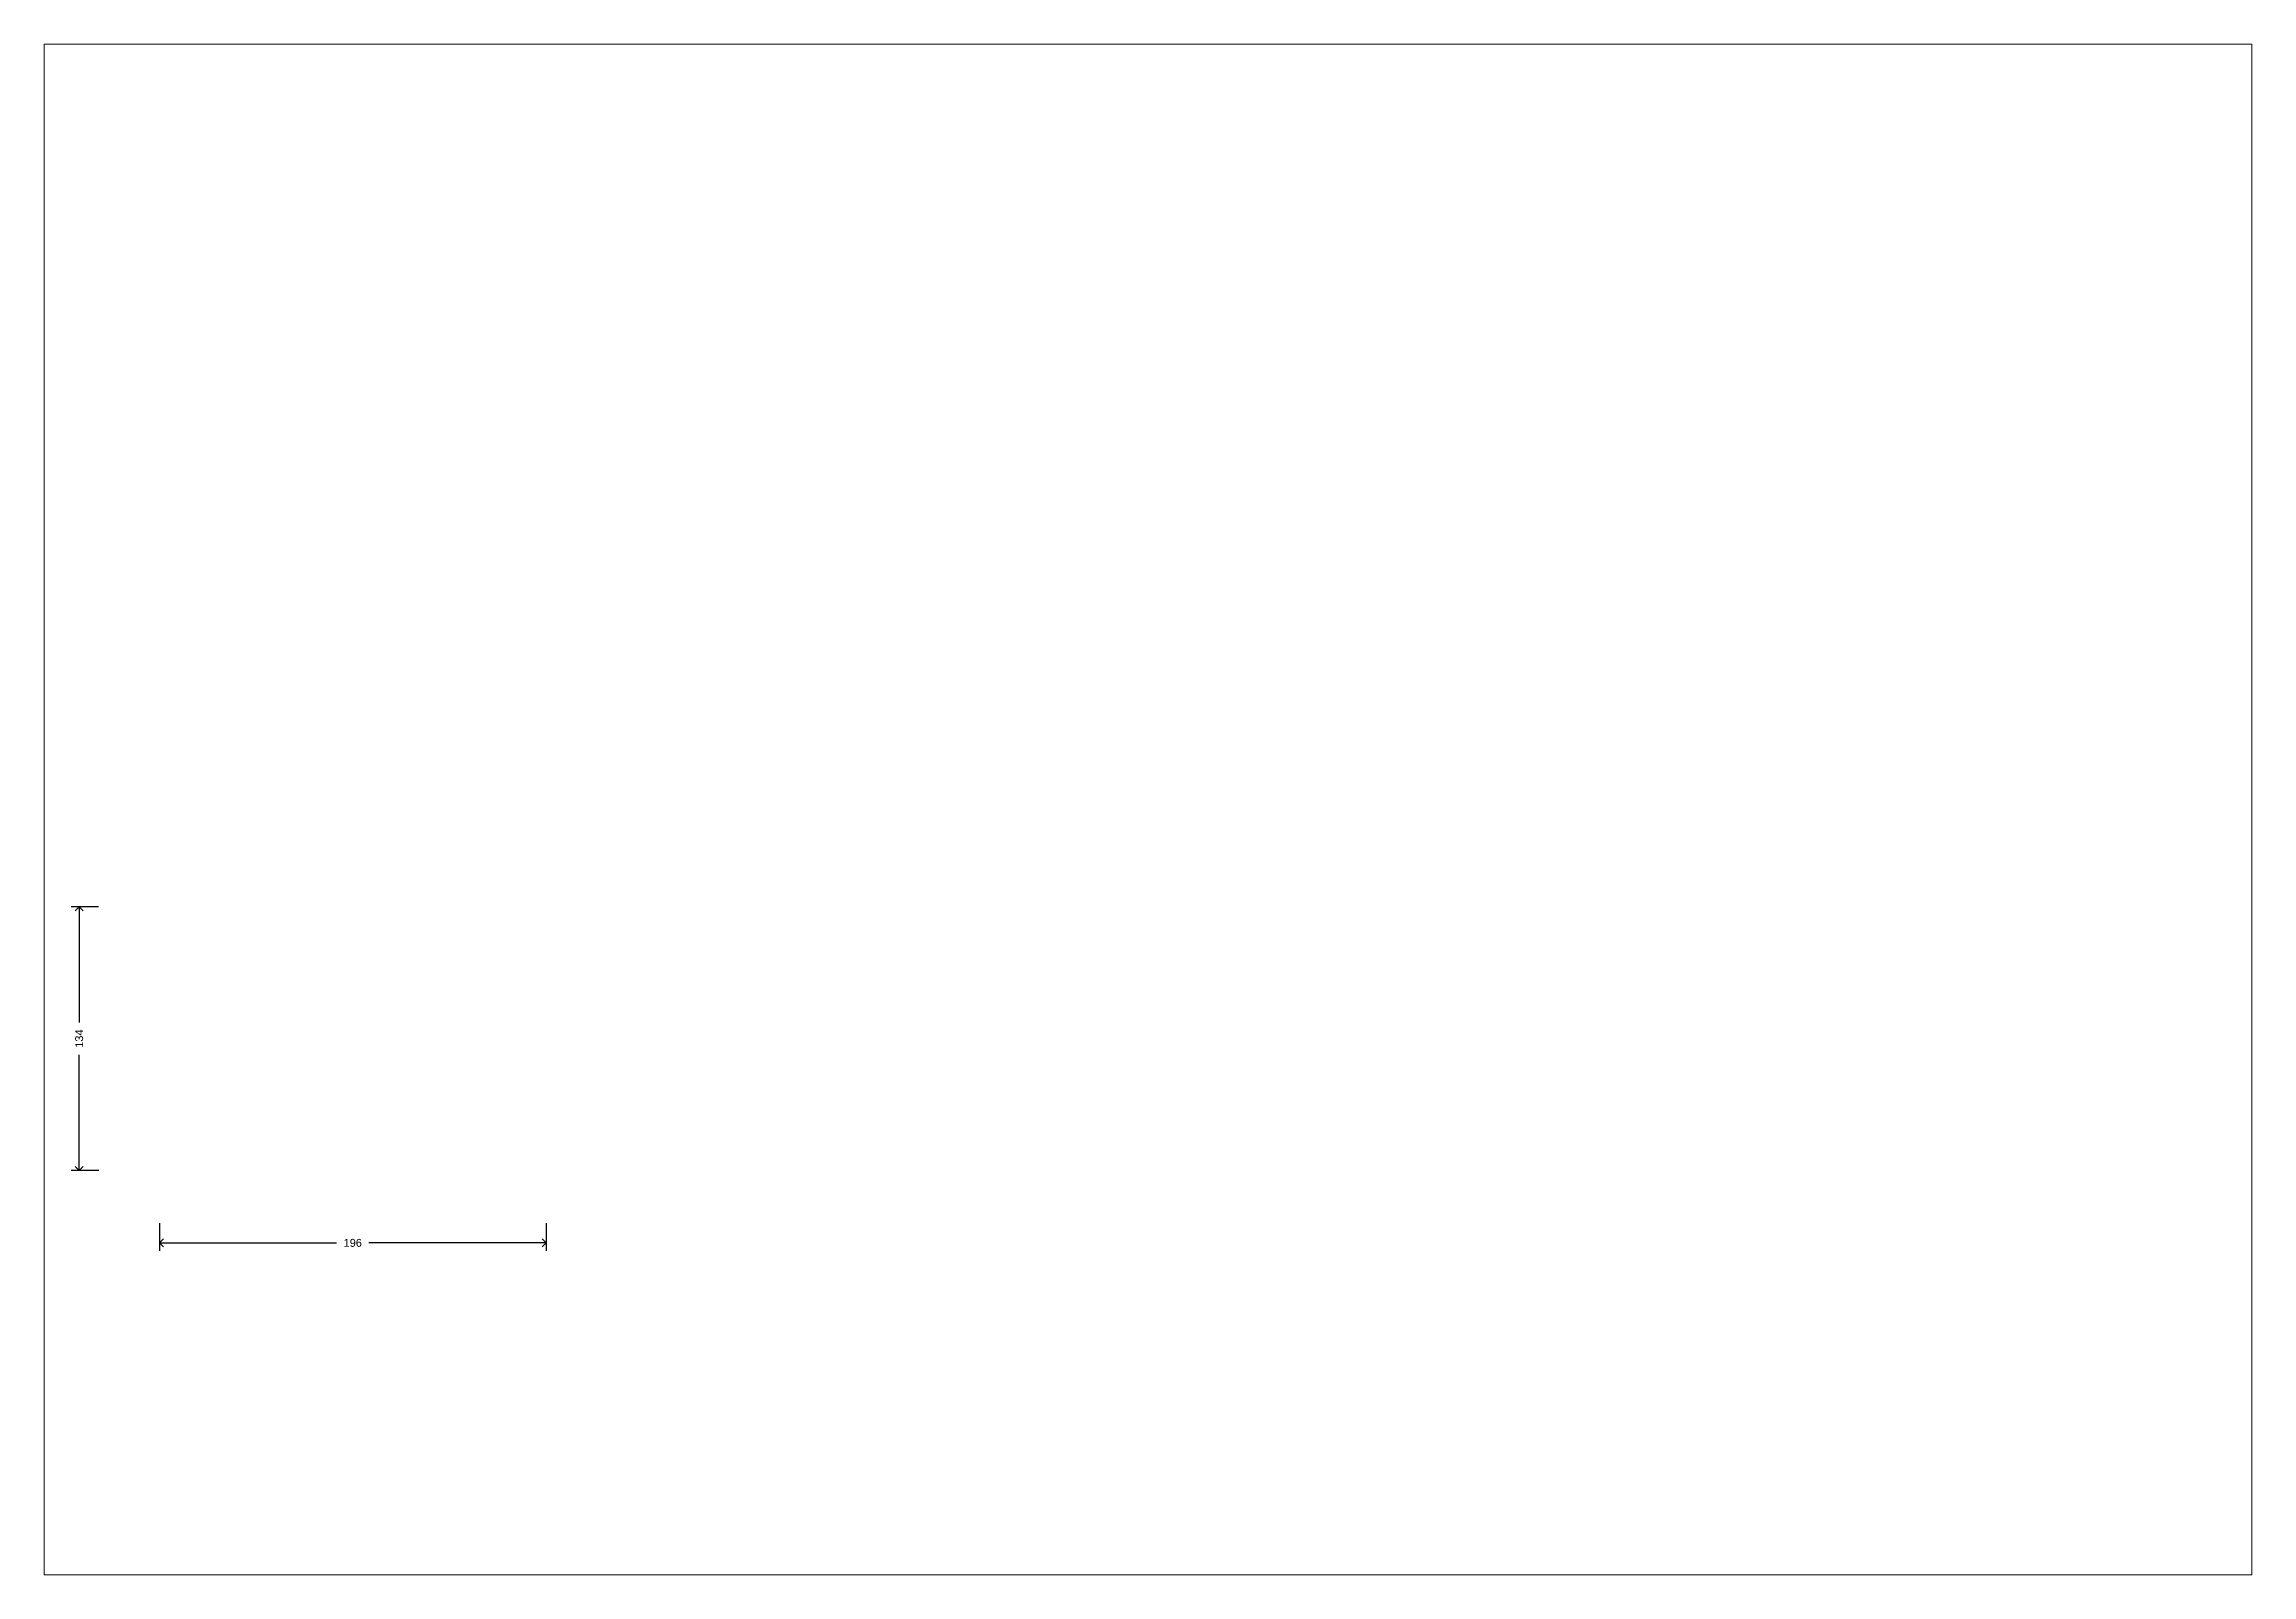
# Paper-space layout 'Layout 1' of a CAD drawing. Header units: millimetres, sheet in inches. Extents: x 0.1 to 11.2, y 0.1 to 7.8.
# The model-space entities are those that its viewports show. They can reach past a viewport. Long polylines and large blocks are cut down to what shows.
import ezdxf

# ---------------------------------------------------------------- set-up
doc = ezdxf.new("R2010")
doc.units = ezdxf.units.MM
doc.header["$MEASUREMENT"] = 0
doc.header["$PDSIZE"] = -1
doc.layers.get('0').update_dxf_attribs({"linetype": 'CONTINUOUS'})
doc.layers.get('Defpoints').update_dxf_attribs({"linetype": 'CONTINUOUS'})
doc.layers.add('CONSTRUCT', color=8, linetype='CONTINUOUS')
doc.layers.add('DIMENSION', color=7, linetype='CONTINUOUS')
doc.styles.get("Standard").update_dxf_attribs({"font": 'Arial'})
doc.dimstyles.new('ISO-25', dxfattribs={"dimtxt": 2.5, "dimasz": 2.5, "dimexe": 1.25, "dimexo": 0.625, "dimtad": 1, "dimdec": 0, "dimdsep": 46, "dimtxsty": 'Standard', "dimblk": 'OPEN90', "dimcen": 2.5, "dimadec": 0, "dimazin": 0, "dimtfac": 1, "dimtdec": 0, "dimtmove": 0, "dimatfit": 3, "dimldrblk": 'OPEN90', "dimfxl": 1, "dimarcsym": 0})

# ---------------------------------------------------------------- blocks, each defined once
blk = doc.blocks.new('_Open90')
at = {"color": 0, "linetype": 'ByBlock', "lineweight": -2}
for p, q in [((0, 0), (-1, 0)), ((-0.5, 0.5), (0, 0)), ((0, 0), (-0.5, -0.5))]:
    blk.add_line(p, q, dxfattribs=at)
blk = doc.blocks.new('*D3')
at = {"layer": 'Defpoints', "color": 0, "transparency": 16777216}
for p in [(-124.9, 66.8), (-138.7, -66.8), (-124.7, -66.8)]:
    blk.add_point(p, dxfattribs=at)
at = {"layer": 'DIMENSION', "color": 0, "lineweight": -2, "transparency": 16777216}
for p, q in [((-128.9, 66.8), (-142.7, 66.8)), ((-138.7, 62.8), (-138.7, 8.2)), ((-138.7, -62.8), (-138.7, -8.2)), ((-128.7, -66.8), (-142.7, -66.8))]:
    blk.add_line(p, q, dxfattribs=at)
at = {"layer": 'DIMENSION', "color": 0, "lineweight": -2, "transparency": 16777216, "xscale": 4, "yscale": 4, "zscale": 4}
for p, rotation in [((-138.7, 66.8), 90), ((-138.7, -66.8), 270)]:
    blk.add_blockref('_Open90', p, dxfattribs=dict(at, rotation=rotation))
at = {"layer": 'DIMENSION', "color": 0, "transparency": 16777216, "insert": (-138.7, 0), "char_height": 4, "attachment_point": 5, "rotation": 90}
blk.add_mtext('134', dxfattribs=at)
blk = doc.blocks.new('*D4')
at = {"layer": 'Defpoints', "color": 0, "transparency": 16777216}
for p in [(-98, -89.6), (98, -89.6), (-98, -103.6)]:
    blk.add_point(p, dxfattribs=at)
at = {"layer": 'DIMENSION', "color": 0, "lineweight": -2, "transparency": 16777216}
for p, q in [((-98, -93.6), (-98, -107.6)), ((98, -93.6), (98, -107.6)), ((-94, -103.6), (-8.2, -103.6)), ((94, -103.6), (8.2, -103.6))]:
    blk.add_line(p, q, dxfattribs=at)
at = {"layer": 'DIMENSION', "color": 0, "lineweight": -2, "transparency": 16777216, "xscale": 4, "yscale": 4, "zscale": 4, "rotation": 180}
blk.add_blockref('_Open90', (-98, -103.6), dxfattribs=at)
at = {"layer": 'DIMENSION', "color": 0, "lineweight": -2, "transparency": 16777216, "xscale": 4, "yscale": 4, "zscale": 4}
blk.add_blockref('_Open90', (98, -103.6), dxfattribs=at)
at = {"layer": 'DIMENSION', "color": 0, "transparency": 16777216, "insert": (0, -103.6), "char_height": 4, "attachment_point": 5}
blk.add_mtext('196', dxfattribs=at)

msp = doc.modelspace()

# ---------------------------------------------------------------- dimensions: what is measured, and where the dimension line sits
at = {"layer": 'DIMENSION'}
dim = msp.add_linear_dim(base=(-138.7, -66.8), p1=(-124.9, 66.8), p2=(-124.7, -66.8), angle=270, dimstyle='ISO-25', override={"dimtxt": 4, "dimasz": 4, "dimexe": 4, "dimexo": 4, "dimgap": 4, "dimtad": 0, "dimblk1": 'Open90', "dimblk2": 'Open90', "dimsah": 1}, dxfattribs=at)
dim.commit()
dim.dimension.update_dxf_attribs({"geometry": '*D3', "text_midpoint": (-138.7, 0)})
dim = msp.add_linear_dim(base=(-98, -103.6), p1=(98, -89.6), p2=(-98, -89.6), dimstyle='ISO-25', override={"dimtxt": 4, "dimasz": 4, "dimexe": 4, "dimexo": 4, "dimgap": 4, "dimtad": 0, "dimtoh": 0, "dimblk1": 'Open90', "dimblk2": 'Open90', "dimsah": 1, "dimlwe": 65534}, dxfattribs=at)
dim.commit()
dim.dimension.update_dxf_attribs({"geometry": '*D4', "text_midpoint": (0, -103.6)})

psp = doc.layouts.new('Layout 1')

# ---------------------------------------------------------------- viewports
at = {"layer": 'CONSTRUCT'}
psp.add_viewport(center=(5.679, 3.966), size=(11.092, 7.69222), view_center_point=(403.231, 116.216), view_height=776.23723, dxfattribs=at)

doc.saveas('drawing.dxf')
